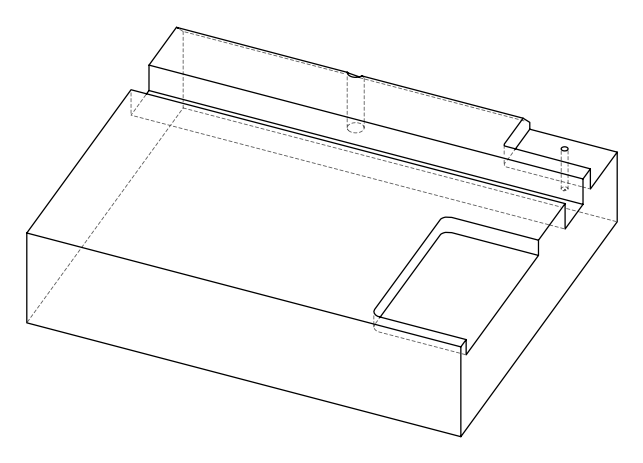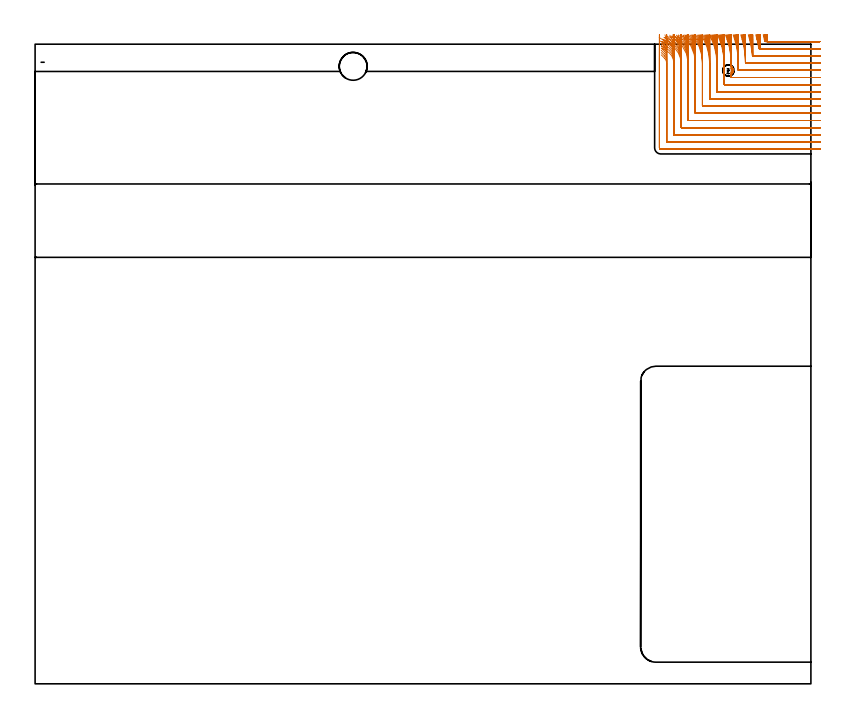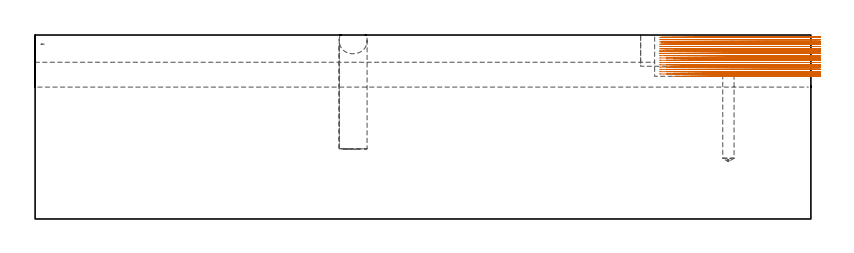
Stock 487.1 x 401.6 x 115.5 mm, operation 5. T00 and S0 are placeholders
(PLAN: 7 operations, 6 tool changes, 128.9 min)
(1 INDEXABLE_INSERT_DRILL_BLIND_HOLE_FROM_SOLID | STEP1POCKET | NXT0302_006 | 0.3 min | 17152 mm3)
(2 SPOT_DRILL | STEP1POCKET_1 | NXT0321_9005460120000 | 0.03 min | 2794 mm3)
(3 DRILL_BLIND_HOLE_INTO_CENTER | STEP1POCKET_1 | UGT0301_191 | 0.23 min | 2060 mm3)
(4 AREA_MILL | FG_CHAMFER_SURFACE | UGT0205_001 | 21.59 min | 57060 mm3)
(5 MILL_CORNER_NOTCH_RECTANGULAR | CORNER_NOTCH_RECTANGULAR | NXT0201_008 | Follow Part, ap 1.5, ae 75% | 67.9 min | 171090 mm3)
(6 MILL_SLOT | SLOT_PARTIAL_RECTANGULAR | NXT0201_012 | Follow Part, ap 4, ae 75% | 30.24 min | 388578 mm3)
(7 MILL_RECTANGULAR_SLOT | SLOT_RECTANGULAR | UGT0201_009 | Follow Part, ap 11.25, ae 75% | 8.58 min | 732908 mm3)
(TOOL NXT0302_006 | Index. Insert Drill 17.5mm [880-D1750L25-05] | D17.5 PA176 FL88 Z2)
(TOOL NXT0321_9005460120000 | NC Spot Drill, 142deg, 12mm, Carbide, Uncoated | D12 PA142 FL30 Z2)
(TOOL UGT0301_191 | Twist Drill 7.1 mm | D7.1 PA118 FL66 Z2)
(TOOL UGT0205_001 | Chamfer Mill 20 x 3 x 45 deg. | D20 FL50 Z2)
(TOOL NXT0201_008 | ENDMILL 6mm [2P460-0600-NA 1630] | D6 FL26 Z6)
(TOOL NXT0201_012 | ENDMILL 16mm [2P460-1600-NA 1630] | D16 FL38 Z6)
(TOOL UGT0201_009 | End Mill 45 mm | D45 FL63 Z6)
(OP 5 MILL_CORNER_NOTCH_RECTANGULAR, part 1 of 2)
G17 G21 G94 G90
T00 M6
G54
G17 G0 G90 X457.151 Y407.525 S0 M3
G43 Z125.5 H1
Z114.061
G94 G1 X457.817 Y404.6 F250.
G2 X458.071 Y403.434 R67.5 F500.
G3 X458.359 Y403.2 R0.3
G1 X489.638
X492.638 F250.
G0 Z125.5
X452.48 Y407.514
Z114.061
G1 X453.193 Y404.6
G2 X454.305 Y398.951 R63. F500.
G3 X454.597 Y398.7 R0.3
G1 X490.1
X493.1 F250.
G0 Z125.5
X447.781 Y407.5
Z114.061
G1 X448.55 Y404.6
G2 X450.299 Y394.471 R58.5 F500.
G3 X450.593 Y394.2 R0.3
G1 X490.1
X493.1 F250.
G0 Z125.5
X443.048 Y407.482
Z114.061
G1 X443.881 Y404.6
G2 X445.999 Y389.994 R54. F500.
G3 X446.294 Y389.7 R0.3
G1 X490.1
X493.1 F250.
G0 Z125.5
X438.271 Y407.459
Z114.061
G1 X439.179 Y404.6
G2 X441.5 Y389.62 R49.5 F500.
G1 Y385.496
G3 X441.796 Y385.2 R0.3
G1 X490.1
X493.1 F250.
G0 Z125.5
X433.435 Y407.429
Z114.061
G1 X434.434 Y404.6
G2 X437. Y389.62 R45. F500.
G1 Y387.56
X437.43 Y387.206
G2 X437. Y382.633 R3.007
G1 Y380.996
G3 X437.296 Y380.7 R0.3
G1 X490.1
X493.1 F250.
G0 Z125.5
X428.518 Y407.387
Z114.061
G1 X429.628 Y404.6
G2 X432.5 Y389.62 R40.5 F500.
G1 Y386.165
Y383.165 F250.
G0 Z125.5
Y385.529
Z114.061
G1 Y384.029
Y376.496 F500.
G3 X432.796 Y376.2 R0.3
G1 X490.1
X493.1 F250.
G0 Z125.5
X423.487 Y407.328
Z114.061
G1 X424.735 Y404.6
G2 X428. Y389.62 R36. F500.
G1 Y371.996
G3 X428.296 Y371.7 R0.3
G1 X490.1
X493.1 F250.
G0 Z125.5
X418.284 Y407.239
Z114.061
G1 X419.71 Y404.6
G2 X423.5 Y389.62 R31.5 F500.
G1 Y367.496
G3 X423.796 Y367.2 R0.3
G1 X490.1
X493.1 F250.
G0 Z125.5
X412.799 Y407.096
Z114.061
G1 X414.463 Y404.6
G2 X419. Y389.62 R27. F500.
G1 Y362.997
G3 X419.297 Y362.7 R0.3
G1 X490.1
X493.1 F250.
G0 Z125.5
X406.791 Y406.838
Z114.061
G1 X408.789 Y404.6
G2 X414.5 Y389.62 R22.5 F500.
G1 Y358.497
G3 X414.797 Y358.2 R0.3
G1 X490.1
X493.1 F250.
G0 Z125.5
X399.484 Y406.263
Z114.061
G1 X401.98 Y404.6
G2 X410. Y389.62 R18. F500.
G1 Y353.997
G3 X410.297 Y353.7 R0.3
G1 X490.1
X493.1 F250.
G0 Z125.5
X393.274 Y403.391
Z114.061
G1 X396.13 Y402.473
G2 X405.5 Y389.62 R13.5 F500.
G1 Y349.497
G3 X405.797 Y349.2 R0.3
G1 X490.1
X493.1 F250.
G0 Z125.5
X393.313 Y399.016
Z114.061
G1 X396. Y397.682
G2 X401. Y389.62 R9. F500.
G1 Y344.997
G3 X401.297 Y344.7 R0.3
G1 X490.1
X493.1 F250.
G0 Z125.5
X393.135 Y394.908
Z114.061
G1 X395.227 Y392.757
G2 X396.5 Y389.62 R4.5 F500.
G1 Y340.497
G3 X396.797 Y340.2 R0.3
G1 X490.1
X493.1 F250.
G0 Z125.5
X392. Y392.62
Z114.061
G1 Y389.62
Y336.5 F500.
G3 X392.8 Y335.7 R0.8
G1 X490.1
X493.1 F250.
G0 Z125.5
X457.526 Y407.539
Z112.622
G1 X458.128 Y404.6
G2 X458.355 Y403.44 R67.5 F500.
G3 X458.644 Y403.2 R0.3
G1 X489.638
X492.638 F250.
G0 Z125.5
X452.883 Y407.53
Z112.622
G1 X453.528 Y404.6
G2 X454.503 Y398.958 R63. F500.
G3 X454.795 Y398.7 R0.3
G1 X490.1
X493.1 F250.
G0 Z125.5
X448.217 Y407.519
Z112.622
G1 X448.911 Y404.6
G2 X450.4 Y394.478 R58.5 F500.
G3 X450.695 Y394.2 R0.3
G1 X490.1
X493.1 F250.
G0 Z125.5
X443.523 Y407.504
Z112.622
G1 X444.275 Y404.6
G2 X446. Y391.06 R54. F500.
G1 Y389.996
G3 X446.296 Y389.7 R0.3
G1 X490.1
X493.1 F250.
G0 Z125.5
X438.792 Y407.486
Z112.622
G1 X439.612 Y404.6
G2 X441.5 Y391.06 R49.5 F500.
G1 Y385.496
G3 X441.796 Y385.2 R0.3
G1 X490.1
X493.1 F250.
G0 Z125.5
X434.012 Y407.461
Z112.622
G1 X434.915 Y404.6
G2 X437. Y391.06 R45. F500.
G1 Y387.56
X437.43 Y387.206
G2 X437. Y382.633 R3.007
G1 Y380.996
G3 X437.296 Y380.7 R0.3
G1 X490.1
X493.1 F250.
G0 Z125.5
X429.167 Y407.427
Z112.622
G1 X430.17 Y404.6
G2 X432.5 Y391.06 R40.5 F500.
G1 Y386.165
Y383.165 F250.
G0 Z125.5
Y385.529
Z112.622
G1 Y384.029
Y376.496 F500.
G3 X432.796 Y376.2 R0.3
G1 X490.1
X493.1 F250.
G0 Z125.5
X424.228 Y407.38
Z112.622
G1 X425.357 Y404.6
G2 X428. Y391.06 R36. F500.
G1 Y371.996
G3 X428.296 Y371.7 R0.3
G1 X490.1
X493.1 F250.
G0 Z125.5
X419.152 Y407.309
Z112.622
G1 X420.441 Y404.6
G2 X423.5 Y391.06 R31.5 F500.
G1 Y367.496
G3 X423.796 Y367.2 R0.3
G1 X490.1
X493.1 F250.
G0 Z125.5
X413.855 Y407.196
Z112.622
G1 X415.359 Y404.6
G2 X419. Y391.06 R27. F500.
G1 Y362.997
G3 X419.297 Y362.7 R0.3
G1 X490.1
X493.1 F250.
G0 Z125.5
X408.165 Y406.996
Z112.622
G1 X409.97 Y404.6
G2 X414.5 Y391.06 R22.5 F500.
G1 Y358.497
G3 X414.797 Y358.2 R0.3
G1 X490.1
X493.1 F250.
G0 Z125.5
X401.604 Y406.577
Z112.622
G1 X403.86 Y404.6
G2 X410. Y391.06 R18. F500.
G1 Y353.997
G3 X410.297 Y353.7 R0.3
G1 X490.1
X493.1 F250.
G0 Z125.5
X394.025 Y404.74
Z112.622
G1 X396.826 Y403.668
G2 X405.5 Y391.06 R13.5 F500.
G1 Y349.497
G3 X405.797 Y349.2 R0.3
G1 X490.1
X493.1 F250.
G0 Z125.5
X393.312 Y400.456
Z112.622
G1 X396. Y399.122
G2 X401. Y391.06 R9. F500.
G1 Y344.997
G3 X401.297 Y344.7 R0.3
G1 X490.1
X493.1 F250.
G0 Z125.5
X393.143 Y396.346
Z112.622
G1 X395.231 Y394.192
G2 X396.5 Y391.06 R4.5 F500.
G1 Y340.497
G3 X396.797 Y340.2 R0.3
G1 X490.1
X493.1 F250.
G0 Z125.5
X392. Y394.06
Z112.622
G1 Y391.06
Y336.5 F500.
G3 X392.8 Y335.7 R0.8
G1 X490.1
X493.1 F250.
G0 Z125.5
X457.869 Y407.551
Z111.183
G1 X458.407 Y404.6
G2 X458.606 Y403.447 R67.5 F500.
G3 X458.897 Y403.2 R0.3
G1 X489.638
X492.638 F250.
G0 Z125.5
X453.251 Y407.544
Z111.183
G1 X453.827 Y404.6
G2 X454.667 Y398.965 R63. F500.
G3 X454.961 Y398.7 R0.3
G1 X490.1
X493.1 F250.
G0 Z125.5
X448.614 Y407.535
Z111.183
G1 X449.235 Y404.6
G2 X450.466 Y394.485 R58.5 F500.
G3 X450.761 Y394.2 R0.3
G1 X490.1
X493.1 F250.
G0 Z125.5
X443.955 Y407.524
Z111.183
G1 X444.627 Y404.6
G2 X446. Y392.5 R54. F500.
G1 Y389.996
G3 X446.296 Y389.7 R0.3
G1 X490.1
X493.1 F250.
G0 Z125.5
X439.265 Y407.509
Z111.183
G1 X439.998 Y404.6
G2 X441.5 Y392.5 R49.5 F500.
G1 Y385.496
G3 X441.796 Y385.2 R0.3
G1 X490.1
X493.1 F250.
G0 Z125.5
X434.536 Y407.49
Z111.183
G1 X435.343 Y404.6
G2 X437. Y392.5 R45. F500.
G1 Y387.56
X437.43 Y387.206
G2 X437. Y382.633 R3.007
G1 Y380.996
G3 X437.296 Y380.7 R0.3
G1 X490.1
X493.1 F250.
G0 Z125.5
X429.754 Y407.463
Z111.183
G1 X430.65 Y404.6
G2 X432.5 Y392.5 R40.5 F500.
G1 Y386.165
Y383.165 F250.
G0 Z125.5
Y385.529
Z111.183
G1 Y384.029
Y376.496 F500.
G3 X432.796 Y376.2 R0.3
G1 X490.1
X493.1 F250.
G0 Z125.5
X424.897 Y407.425
Z111.183
G1 X425.905 Y404.6
G2 X428. Y392.5 R36. F500.
G1 Y371.996
G3 X428.296 Y371.7 R0.3
G1 X490.1
X493.1 F250.
G0 Z125.5
X419.931 Y407.37
Z111.183
G1 X421.083 Y404.6
G2 X423.5 Y392.5 R31.5 F500.
G1 Y367.496
G3 X423.796 Y367.2 R0.3
G1 X490.1
X493.1 F250.
G0 Z125.5
X414.792 Y407.282
Z111.183
G1 X416.137 Y404.6
G2 X419. Y392.5 R27. F500.
G1 Y362.997
G3 X419.297 Y362.7 R0.3
G1 X490.1
X493.1 F250.
G0 Z125.5
X409.356 Y407.129
Z111.183
G1 X410.969 Y404.6
G2 X414.5 Y392.5 R22.5 F500.
G1 Y358.497
G3 X414.797 Y358.2 R0.3
G1 X490.1
X493.1 F250.
G0 Z125.5
X403.309 Y406.821
Z111.183
G1 X405.326 Y404.6
G2 X410. Y392.5 R18. F500.
G1 Y353.997
G3 X410.297 Y353.7 R0.3
G1 X490.1
X493.1 F250.
G0 Z125.5
X395.536 Y405.869
Z111.183
G1 X398.2 Y404.491
G2 X405.5 Y392.5 R13.5 F500.
G1 Y349.497
G3 X405.797 Y349.2 R0.3
G1 X490.1
X493.1 F250.
G0 Z125.5
X393.312 Y401.895
Z111.183
G1 X396. Y400.562
G2 X401. Y392.5 R9. F500.
G1 Y344.997
G3 X401.297 Y344.7 R0.3
G1 X490.1
X493.1 F250.
G0 Z125.5
X393.144 Y397.786
Z111.183
G1 X395.231 Y395.631
G2 X396.5 Y392.5 R4.5 F500.
G1 Y340.497
G3 X396.797 Y340.2 R0.3
G1 X490.1
X493.1 F250.
G0 Z125.5
X392. Y395.5
Z111.183
G1 Y392.5
Y336.5 F500.
G3 X392.8 Y335.7 R0.8
G1 X490.1
X493.1 F250.
G0 Z125.5
X458.179 Y407.562
Z109.744
G1 X458.653 Y404.6
G2 X458.826 Y403.453 R67.5 F500.
G3 X459.118 Y403.2 R0.3
G1 X489.638
X492.638 F250.
G0 Z125.5
X453.584 Y407.557
Z109.744
G1 X454.091 Y404.6
G2 X454.799 Y398.971 R63. F500.
G3 X455.093 Y398.7 R0.3
G1 X490.1
X493.1 F250.
G0 Z125.5
X448.974 Y407.55
Z109.744
G1 X449.52 Y404.6
G2 X450.497 Y394.493 R58.5 F500.
G3 X450.793 Y394.2 R0.3
G1 X490.1
X493.1 F250.
G0 Z125.5
X444.345 Y407.541
Z109.744
G1 X444.937 Y404.6
G2 X446. Y393.939 R54. F500.
G1 Y389.996
G3 X446.296 Y389.7 R0.3
G1 X490.1
X493.1 F250.
G0 Z125.5
X439.692 Y407.53
Z109.744
G1 X440.338 Y404.6
G2 X441.5 Y393.939 R49.5 F500.
G1 Y385.496
G3 X441.796 Y385.2 R0.3
G1 X490.1
X493.1 F250.
G0 Z125.5
X435.008 Y407.515
Z109.744
G1 X435.719 Y404.6
G2 X437. Y393.939 R45. F500.
G1 Y387.56
X437.431 Y387.206
G2 X437. Y382.633 R3.007
G1 Y380.996
G3 X437.296 Y380.7 R0.3
G1 X490.1
X493.1 F250.
G0 Z125.5
X430.282 Y407.494
Z109.744
G1 X431.072 Y404.6
G2 X432.5 Y393.939 R40.5 F500.
G1 Y386.165
Y383.165 F250.
G0 Z125.5
Y385.529
Z109.744
G1 Y384.029
Y376.496 F500.
G3 X432.796 Y376.2 R0.3
G1 X490.1
X493.1 F250.
G0 Z125.5
X425.497 Y407.465
Z109.744
G1 X426.385 Y404.6
G2 X428. Y393.939 R36. F500.
G1 Y371.996
G3 X428.296 Y371.7 R0.3
G1 X490.1
X493.1 F250.
G0 Z125.5
X420.626 Y407.423
Z109.744
G1 X421.641 Y404.6
G2 X423.5 Y393.939 R31.5 F500.
G1 Y367.496
G3 X423.796 Y367.2 R0.3
G1 X490.1
X493.1 F250.
G0 Z125.5
X415.622 Y407.356
Z109.744
G1 X416.806 Y404.6
G2 X419. Y393.939 R27. F500.
G1 Y362.997
G3 X419.297 Y362.7 R0.3
G1 X490.1
X493.1 F250.
G0 Z125.5
X410.393 Y407.242
Z109.744
G1 X411.814 Y404.6
G2 X414.5 Y393.939 R22.5 F500.
G1 Y358.497
G3 X414.797 Y358.2 R0.3
G1 X490.1
X493.1 F250.
G0 Z125.5
X404.727 Y407.017
Z109.744
G1 X406.503 Y404.6
G2 X410. Y393.939 R18. F500.
G1 Y353.997
G3 X410.297 Y353.7 R0.3
G1 X490.1
X493.1 F250.
G0 Z125.5
X397.914 Y406.441
Z109.744
G1 X400.283 Y404.6
G2 X405.5 Y393.939 R13.5 F500.
G1 Y349.497
G3 X405.797 Y349.2 R0.3
G1 X490.1
X493.1 F250.
G0 Z125.5
X393.342 Y403.331
Z109.744
G1 X396.025 Y401.989
G2 X401. Y393.939 R9. F500.
G1 Y344.997
G3 X401.297 Y344.7 R0.3
G1 X490.1
X493.1 F250.
G0 Z125.5
X393.137 Y399.227
Z109.744
G1 X395.228 Y397.075
G2 X396.5 Y393.939 R4.5 F500.
G1 Y340.497
G3 X396.797 Y340.2 R0.3
G1 X490.1
X493.1 F250.
G0 Z125.5
X392. Y396.939
Z109.744
G1 Y393.939
Y336.5 F500.
G3 X392.8 Y335.7 R0.8
G1 X490.1
X493.1 F250.
G0 Z125.5
X458.457 Y407.572
Z108.305
G1 X458.867 Y404.6
G2 X459.015 Y403.459 R67.5 F500.
G3 X459.307 Y403.2 R0.3
G1 X489.638
X492.638 F250.
G0 Z125.5
X453.882 Y407.568
Z108.305
G1 X454.322 Y404.6
G2 X454.897 Y398.978 R63. F500.
G3 X455.192 Y398.7 R0.3
G1 X490.1
X493.1 F250.
G0 Z125.5
X449.296 Y407.563
Z108.305
G1 X449.769 Y404.6
G2 X450.5 Y395.379 R58.5 F500.
G1 Y394.495
G3 X450.795 Y394.2 R0.3
G1 X490.1
X493.1 F250.
G0 Z125.5
X444.695 Y407.556
Z108.305
G1 X445.207 Y404.6
G2 X446. Y395.379 R54. F500.
G1 Y389.996
G3 X446.296 Y389.7 R0.3
G1 X490.1
X493.1 F250.
G0 Z125.5
X440.075 Y407.547
Z108.305
G1 X440.634 Y404.6
G2 X441.5 Y395.379 R49.5 F500.
G1 Y385.496
G3 X441.796 Y385.2 R0.3
G1 X490.1
X493.1 F250.
G0 Z125.5
X435.43 Y407.536
Z108.305
G1 X436.045 Y404.6
G2 X437. Y395.379 R45. F500.
G1 Y387.56
X437.431 Y387.206
G2 X437. Y382.633 R3.007
G1 Y380.996
G3 X437.296 Y380.7 R0.3
G1 X490.1
X493.1 F250.
G0 Z125.5
X430.753 Y407.521
Z108.305
G1 X431.436 Y404.6
G2 X432.5 Y395.379 R40.5 F500.
G1 Y386.165
Y383.165 F250.
G0 Z125.5
Y385.529
Z108.305
G1 Y384.029
Y376.496 F500.
G3 X432.796 Y376.2 R0.3
G1 X490.1
X493.1 F250.
G0 Z125.5
X426.031 Y407.5
Z108.305
G1 X426.799 Y404.6
G2 X428. Y395.379 R36. F500.
G1 Y371.996
G3 X428.296 Y371.7 R0.3
G1 X490.1
X493.1 F250.
G0 Z125.5
X421.242 Y407.469
Z108.305
G1 X422.12 Y404.6
G2 X423.5 Y395.379 R31.5 F500.
G1 Y367.496
G3 X423.796 Y367.2 R0.3
G1 X490.1
X493.1 F250.
G0 Z125.5
X416.352 Y407.42
Z108.305
G1 X417.377 Y404.6
G2 X419. Y395.379 R27. F500.
G1 Y362.997
G3 X419.297 Y362.7 R0.3
G1 X490.1
X493.1 F250.
G0 Z125.5
X411.294 Y407.337
Z108.305
G1 X412.524 Y404.6
G2 X414.5 Y395.379 R22.5 F500.
G1 Y358.497
G3 X414.797 Y358.2 R0.3
G1 X490.1
X493.1 F250.
G0 Z125.5
X405.922 Y407.176
Z108.305
G1 X407.459 Y404.6
G2 X410. Y395.379 R18. F500.
G1 Y353.997
G3 X410.297 Y353.7 R0.3
G1 X490.1
X493.1 F250.
G0 Z125.5
X399.811 Y406.791
Z108.305
G1 X401.86 Y404.6
G2 X405.5 Y395.379 R13.5 F500.
G1 Y349.497
G3 X405.797 Y349.2 R0.3
G1 X490.1
X493.1 F250.
G0 Z125.5
X393.854 Y404.683
Z108.305
G1 X396.46 Y403.196
G2 X401. Y395.379 R9. F500.
G1 Y344.997
G3 X401.297 Y344.7 R0.3
G1 X490.1
X493.1 F250.
G0 Z125.5
X393.138 Y400.666
Z108.305
G1 X395.228 Y398.514
G2 X396.5 Y395.379 R4.5 F500.
G1 Y340.497
G3 X396.797 Y340.2 R0.3
G1 X490.1
X493.1 F250.
G0 Z125.5
X392. Y398.379
Z108.305
G1 Y395.379
Y336.5 F500.
G3 X392.8 Y335.7 R0.8
G1 X490.1
X493.1 F250.
G0 Z125.5
X458.706 Y407.58
Z106.867
G1 X459.052 Y404.6
G2 X459.173 Y403.466 R67.5 F500.
G3 X459.466 Y403.2 R0.3
G1 X489.638
X492.638 F250.
G0 Z125.5
X454.149 Y407.577
Z106.867
G1 X454.519 Y404.6
G2 X454.963 Y398.985 R63. F500.
G3 X455.258 Y398.7 R0.3
G1 X490.1
X493.1 F250.
G0 Z125.5
X449.584 Y407.573
Z106.867
G1 X449.982 Y404.6
G2 X450.5 Y396.832 R58.5 F500.
G1 Y394.495
G3 X450.795 Y394.2 R0.3
G1 X490.1
X493.1 F250.
G0 Z125.5
X445.007 Y407.569
Z106.867
G1 X445.438 Y404.6
G2 X446. Y396.832 R54. F500.
G1 Y389.996
G3 X446.296 Y389.7 R0.3
G1 X490.1
X493.1 F250.
G0 Z125.5
X440.416 Y407.563
Z106.867
G1 X440.887 Y404.6
G2 X441.5 Y396.832 R49.5 F500.
G1 Y385.496
G3 X441.796 Y385.2 R0.3
G1 X490.1
X493.1 F250.
G0 Z125.5
X435.807 Y407.555
Z106.867
G1 X436.325 Y404.6
G2 X437. Y396.832 R45. F500.
G1 Y387.56
X437.43 Y387.206
G2 X437. Y382.633 R3.007
G1 Y380.996
G3 X437.296 Y380.7 R0.3
G1 X490.1
X493.1 F250.
G0 Z125.5
X431.173 Y407.544
Z106.867
G1 X431.748 Y404.6
G2 X432.5 Y396.832 R40.5 F500.
G1 Y386.165
Y383.165 F250.
G0 Z125.5
Y385.529
Z106.867
G1 Y384.029
Y376.496 F500.
G3 X432.796 Y376.2 R0.3
G1 X490.1
X493.1 F250.
G0 Z125.5
X426.505 Y407.529
Z106.867
G1 X427.152 Y404.6
G2 X428. Y396.832 R36. F500.
G1 Y371.996
G3 X428.296 Y371.7 R0.3
G1 X490.1
X493.1 F250.
G0 Z125.5
X421.788 Y407.507
Z106.867
G1 X422.527 Y404.6
G2 X423.5 Y396.832 R31.5 F500.
G1 Y367.496
G3 X423.796 Y367.2 R0.3
G1 X490.1
X493.1 F250.
G0 Z125.5
X416.995 Y407.473
Z106.867
G1 X417.859 Y404.6
G2 X419. Y396.832 R27. F500.
G1 Y362.997
G3 X419.297 Y362.7 R0.3
G1 X490.1
X493.1 F250.
G0 Z125.5
X412.081 Y407.416
Z106.867
G1 X413.117 Y404.6
G2 X414.5 Y396.832 R22.5 F500.
G1 Y358.497
G3 X414.797 Y358.2 R0.3
G1 X490.1
X493.1 F250.
G0 Z125.5
X406.943 Y407.306
Z106.867
G1 X408.238 Y404.6
G2 X410. Y396.832 R18. F500.
G1 Y353.997
G3 X410.297 Y353.7 R0.3
G1 X490.1
X493.1 F250.
G0 Z125.5
X401.315 Y407.054
Z106.867
G1 X403.042 Y404.6
G2 X405.5 Y396.832 R13.5 F500.
G1 Y349.497
G3 X405.797 Y349.2 R0.3
G1 X490.1
X493.1 F250.
G0 Z125.5
X394.833 Y405.886
Z106.867
G1 X397.266 Y404.131
G2 X401. Y396.832 R9. F500.
G1 Y344.997
G3 X401.297 Y344.7 R0.3
G1 X490.1
X493.1 F250.
G0 Z125.5
X393.11 Y402.126
Z106.867
G1 X395.211 Y399.985
G2 X396.5 Y396.832 R4.5 F500.
G1 Y340.497
G3 X396.797 Y340.2 R0.3
G1 X490.1
X493.1 F250.
G0 Z125.5
X392. Y399.832
Z106.867
G1 Y396.832
Y336.5 F500.
G3 X392.8 Y335.7 R0.8
G1 X490.1
X493.1 F250.
G0 Z125.5
X458.95 Y407.588
Z105.428
G1 X459.222 Y404.6
G2 X459.315 Y403.473 R67.5 F500.
G3 X459.609 Y403.2 R0.3
G1 X489.638
X492.638 F250.
G0 Z125.5
X454.41 Y407.586
Z105.428
G1 X454.702 Y404.6
G2 X454.998 Y398.993 R63. F500.
G3 X455.293 Y398.7 R0.3
G1 X490.1
X493.1 F250.
G0 Z125.5
X449.865 Y407.584
Z105.428
G1 X450.179 Y404.6
G2 X450.5 Y398.477 R58.5 F500.
G1 Y394.495
G3 X450.795 Y394.2 R0.3
G1 X490.1
X493.1 F250.
G0 Z125.5
X445.312 Y407.581
Z105.428
G1 X445.652 Y404.6
G2 X446. Y398.477 R54. F500.
G1 Y389.996
G3 X446.296 Y389.7 R0.3
G1 X490.1
X493.1 F250.
G0 Z125.5
X440.749 Y407.577
Z105.428
G1 X441.12 Y404.6
G2 X441.5 Y398.477 R49.5 F500.
G1 Y385.496
G3 X441.796 Y385.2 R0.3
G1 X490.1
X493.1 F250.
G0 Z125.5
X436.173 Y407.572
Z105.428
G1 X436.581 Y404.6
G2 X437. Y398.477 R45. F500.
G1 Y387.56
X437.43 Y387.206
G2 X437. Y382.633 R3.007
G1 Y380.996
G3 X437.296 Y380.7 R0.3
G1 X490.1
X493.1 F250.
G0 Z125.5
X431.581 Y407.566
Z105.428
G1 X432.034 Y404.6
G2 X432.5 Y398.477 R40.5 F500.
G1 Y386.165
Y383.165 F250.
G0 Z125.5
Y385.529
Z105.428
G1 Y384.029
Y376.496 F500.
G3 X432.796 Y376.2 R0.3
G1 X490.1
X493.1 F250.
G0 Z125.5
X426.965 Y407.556
Z105.428
G1 X427.475 Y404.6
G2 X428. Y398.477 R36. F500.
G1 Y371.996
G3 X428.296 Y371.7 R0.3
G1 X490.1
X493.1 F250.
G0 Z125.5
X422.316 Y407.543
Z105.428
G1 X422.899 Y404.6
G2 X423.5 Y398.477 R31.5 F500.
G1 Y367.496
G3 X423.796 Y367.2 R0.3
G1 X490.1
X493.1 F250.
G0 Z125.5
X417.616 Y407.522
Z105.428
G1 X418.296 Y404.6
G2 X419. Y398.477 R27. F500.
G1 Y362.997
G3 X419.297 Y362.7 R0.3
G1 X490.1
X493.1 F250.
G0 Z125.5
X412.834 Y407.487
Z105.428
G1 X413.651 Y404.6
G2 X414.5 Y398.477 R22.5 F500.
G1 Y358.497
G3 X414.797 Y358.2 R0.3
G1 X490.1
X493.1 F250.
G0 Z125.5
X407.906 Y407.421
Z105.428
G1 X408.926 Y404.6
G2 X410. Y398.477 R18. F500.
G1 Y353.997
G3 X410.297 Y353.7 R0.3
G1 X490.1
X493.1 F250.
G0 Z125.5
X402.671 Y407.274
Z105.428
G1 X404.031 Y404.6
G2 X405.5 Y398.477 R13.5 F500.
G1 Y349.497
G3 X405.797 Y349.2 R0.3
G1 X490.1
X493.1 F250.
G0 Z125.5
X396.555 Y406.799
Z105.428
G1 X398.596 Y404.6
G2 X401. Y398.477 R9. F500.
G1 Y344.997
G3 X401.297 Y344.7 R0.3
G1 X490.1
X493.1 F250.
G0 Z125.5
X391.985 Y403.885
Z105.428
G1 X394.486 Y402.228
G2 X396.5 Y398.477 R4.5 F500.
G1 Y340.497
G3 X396.797 Y340.2 R0.3
G1 X490.1
X493.1 F250.
G0 Z125.5
X392. Y401.477
Z105.428
G1 Y398.477
Y336.5 F500.
G3 X392.8 Y335.7 R0.8
G1 X490.1
X493.1 F250.
G0 Z125.5
X459.179 Y407.594
Z103.989
G1 X459.367 Y404.6
G2 X459.428 Y403.481 R67.5 F500.
G3 X459.723 Y403.2 R0.3
G1 X489.638
X492.638 F250.
G0 Z125.5
X454.656 Y407.593
Z103.989
G1 X454.857 Y404.6
G2 X455. Y400.365 R63. F500.
G1 Y398.995
G3 X455.295 Y398.7 R0.3
G1 X490.1
X493.1 F250.
G0 Z125.5
X450.129 Y407.592
Z103.989
G1 X450.346 Y404.6
G2 X450.5 Y400.365 R58.5 F500.
G1 Y394.495
G3 X450.795 Y394.2 R0.3
G1 X490.1
X493.1 F250.
G0 Z125.5
X445.598 Y407.591
Z103.989
G1 X445.834 Y404.6
G2 X446. Y400.365 R54. F500.
G1 Y389.996
G3 X446.296 Y389.7 R0.3
G1 X490.1
X493.1 F250.
G0 Z125.5
X441.062 Y407.589
Z103.989
G1 X441.318 Y404.6
G2 X441.5 Y400.365 R49.5 F500.
G1 Y385.496
G3 X441.796 Y385.2 R0.3
G1 X490.1
X493.1 F250.
G0 Z125.5
X436.518 Y407.587
Z103.989
G1 X436.8 Y404.6
G2 X437. Y400.365 R45. F500.
G1 Y387.56
X437.43 Y387.206
G2 X437. Y382.633 R3.007
G1 Y380.996
G3 X437.296 Y380.7 R0.3
G1 X490.1
X493.1 F250.
G0 Z125.5
X431.964 Y407.584
Z103.989
G1 X432.278 Y404.6
G2 X432.5 Y400.365 R40.5 F500.
G1 Y386.165
Y383.165 F250.
G0 Z125.5
Y385.529
Z103.989
G1 Y384.029
Y376.496 F500.
G3 X432.796 Y376.2 R0.3
G1 X490.1
X493.1 F250.
G0 Z125.5
X427.397 Y407.579
Z103.989
G1 X427.75 Y404.6
G2 X428. Y400.365 R36. F500.
G1 Y371.996
G3 X428.296 Y371.7 R0.3
G1 X490.1
X493.1 F250.
G0 Z125.5
X422.811 Y407.573
Z103.989
G1 X423.214 Y404.6
G2 X423.5 Y400.365 R31.5 F500.
G1 Y367.496
G3 X423.796 Y367.2 R0.3
G1 X490.1
X493.1 F250.
G0 Z125.5
X418.195 Y407.563
Z103.989
G1 X418.666 Y404.6
G2 X419. Y400.365 R27. F500.
G1 Y362.997
G3 X419.297 Y362.7 R0.3
G1 X490.1
X493.1 F250.
G0 Z125.5
X413.533 Y407.546
Z103.989
G1 X414.098 Y404.6
G2 X414.5 Y400.365 R22.5 F500.
G1 Y358.497
G3 X414.797 Y358.2 R0.3
G1 X490.1
X493.1 F250.
G0 Z125.5
X408.789 Y407.516
Z103.989
G1 X409.495 Y404.6
G2 X410. Y400.365 R18. F500.
G1 Y353.997
G3 X410.297 Y353.7 R0.3
G1 X490.1
X493.1 F250.
G0 Z125.5
X403.877 Y407.449
Z103.989
G1 X404.818 Y404.6
G2 X405.5 Y400.365 R13.5 F500.
G1 Y349.497
G3 X405.797 Y349.2 R0.3
G1 X490.1
X493.1 F250.
G0 Z125.5
X398.529 Y407.247
Z103.989
G1 X399.941 Y404.6
G2 X401. Y400.365 R9. F500.
G1 Y344.997
G3 X401.297 Y344.7 R0.3
G1 X490.1
X493.1 F250.
G0 Z125.5
X391.865 Y405.771
Z103.989
G1 X394.402 Y404.17
G2 X396.5 Y400.365 R4.5 F500.
G1 Y340.497
G3 X396.797 Y340.2 R0.3
G1 X490.1
X493.1 F250.
G0 Z125.5
X392. Y403.365
Z103.989
G1 Y400.365
Y336.5 F500.
G3 X392.8 Y335.7 R0.8
G1 X490.1
X493.1 F250.
G0 Z125.5
X459.432 Y407.599
Z102.55
G1 X459.488 Y404.6
G2 X459.5 Y403.494 R67.5 F500.
G3 X459.795 Y403.2 R0.3
G1 X489.638
X492.638 F250.
G0 Z125.5
X454.927 Y407.599
Z102.55
G1 X454.987 Y404.6
G2 X455. Y403.334 R63. F500.
G1 Y398.995
G3 X455.295 Y398.7 R0.3
G1 X490.1
X493.1 F250.
G0 Z125.5
X450.421 Y407.599
Z102.55
G1 X450.486 Y404.6
G2 X450.5 Y403.334 R58.5 F500.
G1 Y394.495
G3 X450.795 Y394.2 R0.3
G1 X490.1
X493.1 F250.
G0 Z125.5
X445.915 Y407.599
Z102.55
G1 X445.985 Y404.6
G2 X446. Y403.334 R54. F500.
G1 Y389.996
G3 X446.296 Y389.7 R0.3
G1 X490.1
X493.1 F250.
G0 Z125.5
X441.407 Y407.599
Z102.55
G1 X441.484 Y404.6
G2 X441.5 Y403.334 R49.5 F500.
G1 Y385.496
G3 X441.796 Y385.2 R0.3
G1 X490.1
X493.1 F250.
G0 Z125.5
X436.898 Y407.599
Z102.55
G1 X436.982 Y404.6
G2 X437. Y403.334 R45. F500.
G1 Y387.56
X437.43 Y387.206
G2 X437. Y382.633 R3.007
G1 Y380.996
G3 X437.296 Y380.7 R0.3
G1 X490.1
X493.1 F250.
G0 Z125.5
X432.386 Y407.599
Z102.55
G1 X432.48 Y404.6
G2 X432.5 Y403.334 R40.5 F500.
G1 Y386.165
Y383.165 F250.
G0 Z125.5
Y385.529
Z102.55
G1 Y384.029
Y376.496 F500.
G3 X432.796 Y376.2 R0.3
G1 X490.1
X493.1 F250.
G0 Z125.5
X427.872 Y407.598
Z102.55
G1 X427.978 Y404.6
G2 X428. Y403.334 R36. F500.
G1 Y371.996
G3 X428.296 Y371.7 R0.3
G1 X490.1
X493.1 F250.
G0 Z125.5
X423.354 Y407.598
Z102.55
G1 X423.475 Y404.6
G2 X423.5 Y403.334 R31.5 F500.
G1 Y367.496
G3 X423.796 Y367.2 R0.3
G1 X490.1
X493.1 F250.
G0 Z125.5
X418.83 Y407.597
Z102.55
G1 X418.97 Y404.6
G2 X419. Y403.334 R27. F500.
G1 Y362.997
G3 X419.297 Y362.7 R0.3
G1 X490.1
X493.1 F250.
G0 Z125.5
X414.296 Y407.595
Z102.55
G1 X414.464 Y404.6
G2 X414.5 Y403.334 R22.5 F500.
G1 Y358.497
G3 X414.797 Y358.2 R0.3
G1 X490.1
X493.1 F250.
G0 Z125.5
X409.744 Y407.593
Z102.55
G1 X409.955 Y404.6
G2 X410. Y403.334 R18. F500.
G1 Y353.997
G3 X410.297 Y353.7 R0.3
G1 X490.1
X493.1 F250.
G0 Z125.5
X405.159 Y407.587
Z102.55
G1 X405.44 Y404.6
G2 X405.5 Y403.334 R13.5 F500.
G1 Y349.497
G3 X405.797 Y349.2 R0.3
G1 X490.1
X493.1 F250.
G0 Z125.5
X400.488 Y407.57
Z102.55
G1 X400.91 Y404.6
G2 X401. Y403.334 R9. F500.
G1 Y344.997
G3 X401.297 Y344.7 R0.3
G1 X490.1
X493.1 F250.
G0 Z125.5
X395.474 Y407.479
Z102.55
G1 X396.318 Y404.6
G2 X396.5 Y403.334 R4.5 F500.
G1 Y340.497
G3 X396.797 Y340.2 R0.3
G1 X490.1
X493.1 F250.
G0 Z125.5
X392. Y406.334
Z102.55
G1 Y403.334
Y336.5 F500.
G3 X392.8 Y335.7 R0.8
G1 X490.1
X493.1 F250.
G0 Z125.5
X459.493 Y407.6
Z101.111
G1 X459.5 Y404.6
Y404.455 F500.
Y403.495
G3 X459.795 Y403.2 R0.3
G1 X489.638
X492.638 F250.
G0 Z125.5
X454.993 Y407.6
Z101.111
G1 X455. Y404.6
Y404.455 F500.
Y398.995
G3 X455.295 Y398.7 R0.3
G1 X490.1
X493.1 F250.
G0 Z125.5
X450.492 Y407.6
Z101.111
G1 X450.5 Y404.6
Y404.455 F500.
Y394.495
G3 X450.795 Y394.2 R0.3
G1 X490.1
X493.1 F250.
G0 Z125.5
X445.992 Y407.6
Z101.111
G1 X446. Y404.6
Y404.455 F500.
Y389.996
G3 X446.296 Y389.7 R0.3
G1 X490.1
X493.1 F250.
G0 Z125.5
X441.491 Y407.6
Z101.111
G1 X441.5 Y404.6
Y404.455 F500.
Y385.496
G3 X441.796 Y385.2 R0.3
G1 X490.1
X493.1 F250.
G0 Z125.5
X436.99 Y407.6
Z101.111
G1 X437. Y404.6
Y404.455 F500.
Y387.56
X437.43 Y387.206
G2 X437. Y382.633 R3.007
G1 Y380.996
G3 X437.296 Y380.7 R0.3
G1 X490.1
X493.1 F250.
G0 Z125.5
X432.489 Y407.6
Z101.111
G1 X432.5 Y404.6
Y404.455 F500.
Y386.165
Y383.165 F250.
G0 Z125.5
Y385.529
Z101.111
G1 Y384.029
Y376.496 F500.
G3 X432.796 Y376.2 R0.3
G1 X490.1
X493.1 F250.
G0 Z125.5
X427.988 Y407.6
Z101.111
G1 X428. Y404.6
Y404.455 F500.
Y371.996
G3 X428.296 Y371.7 R0.3
G1 X490.1
X493.1 F250.
G0 Z125.5
X423.486 Y407.6
Z101.111
G1 X423.5 Y404.6
Y404.455 F500.
Y367.496
G3 X423.796 Y367.2 R0.3
G1 X490.1
X493.1 F250.
G0 Z125.5
X418.983 Y407.6
Z101.111
G1 X419. Y404.6
Y404.455 F500.
Y362.997
G3 X419.297 Y362.7 R0.3
G1 X490.1
X493.1 F250.
G0 Z125.5
X414.48 Y407.6
Z101.111
G1 X414.5 Y404.6
Y404.455 F500.
Y358.497
G3 X414.797 Y358.2 R0.3
G1 X490.1
X493.1 F250.
G0 Z125.5
X409.975 Y407.6
Z101.111
G1 X409.999 Y404.6
X410. Y404.455 F500.
Y353.997
G3 X410.297 Y353.7 R0.3
G1 X490.1
X493.1 F250.
G0 Z125.5
X405.467 Y407.6
Z101.111
G1 X405.499 Y404.6
X405.5 Y404.455 F500.
Y349.497
G3 X405.797 Y349.2 R0.3
G1 X490.1
X493.1 F250.
G0 Z125.5
X400.95 Y407.6
Z101.111
G1 X400.999 Y404.6
X401. Y404.455 F500.
Y344.997
G3 X401.297 Y344.7 R0.3
G1 X490.1
X493.1 F250.
G0 Z125.5
X396.401 Y407.598
Z101.111
G1 X396.498 Y404.6
X396.5 Y404.455 F500.
Y340.497
G3 X396.797 Y340.2 R0.3
G1 X490.1
X493.1 F250.
G0 Z125.5
X392. Y407.455
Z101.111
G1 Y404.455
Y336.5 F500.
G3 X392.8 Y335.7 R0.8
G1 X490.1
X493.1 F250.
G0 Z125.5
X459.5 Y407.6
Z99.672
G1 Y404.6
Y403.495 F500.
G3 X459.795 Y403.2 R0.3
G1 X489.638
X492.638 F250.
G0 Z125.5
X455. Y407.6
Z99.672
G1 Y404.6
Y398.995 F500.
G3 X455.295 Y398.7 R0.3
G1 X490.1
X493.1 F250.
G0 Z125.5
X450.5 Y407.6
Z99.672
G1 Y404.6
Y394.495 F500.
G3 X450.795 Y394.2 R0.3
G1 X490.1
X493.1 F250.
G0 Z125.5
X446. Y407.6
Z99.672
G1 Y404.6
Y389.996 F500.
G3 X446.296 Y389.7 R0.3
G1 X490.1
X493.1 F250.
G0 Z125.5
X441.5 Y407.6
Z99.672
G1 Y404.6
Y385.496 F500.
G3 X441.796 Y385.2 R0.3
G1 X490.1
X493.1 F250.
G0 Z125.5
X437. Y407.6
Z99.672
G1 Y404.6
Y387.56 F500.
X437.43 Y387.206
G2 X437. Y382.633 R3.007
G1 Y380.996
G3 X437.296 Y380.7 R0.3
G1 X490.1
X493.1 F250.
G0 Z125.5
X432.5 Y407.6
Z99.672
G1 Y404.6
Y386.165 F500.
Y383.165 F250.
G0 Z125.5
Y385.529
Z99.672
G1 Y384.029
Y376.496 F500.
G3 X432.796 Y376.2 R0.3
G1 X490.1
X493.1 F250.
G0 Z125.5
X428. Y407.6
Z99.672
G1 Y404.6
Y371.996 F500.
G3 X428.296 Y371.7 R0.3
G1 X490.1
X493.1 F250.
G0 Z125.5
X423.5 Y407.6
Z99.672
G1 Y404.6
Y367.496 F500.
G3 X423.796 Y367.2 R0.3
G1 X490.1
X493.1 F250.
G0 Z125.5
X419. Y407.6
Z99.672
G1 Y404.6
Y362.997 F500.
G3 X419.297 Y362.7 R0.3
G1 X490.1
X493.1 F250.
G0 Z125.5
X414.5 Y407.6
Z99.672
G1 Y404.6
Y358.497 F500.
G3 X414.797 Y358.2 R0.3
G1 X490.1
X493.1 F250.
G0 Z125.5
X410. Y407.6
Z99.672
G1 Y404.6
Y353.997 F500.
G3 X410.297 Y353.7 R0.3
G1 X490.1
X493.1 F250.
G0 Z125.5
X405.5 Y407.6
Z99.672
G1 Y404.6
Y349.497 F500.
G3 X405.797 Y349.2 R0.3
G1 X490.1
X493.1 F250.
G0 Z125.5
X401. Y407.6
Z99.672
G1 Y404.6
Y344.997 F500.
G3 X401.297 Y344.7 R0.3
G1 X490.1
X493.1 F250.
G0 Z125.5
X396.5 Y407.6
Z99.672
G1 Y404.6
Y340.497 F500.
G3 X396.797 Y340.2 R0.3
G1 X490.1
X493.1 F250.
G0 Z125.5
X392. Y407.6
Z99.672
G1 Y404.6
Y336.5 F500.
G3 X392.8 Y335.7 R0.8
G1 X490.1
X493.1 F250.
G0 Z125.5
X459.5 Y407.6
Z98.233
G1 Y404.6
Y403.495 F500.
G3 X459.795 Y403.2 R0.3
G1 X489.638
X492.638 F250.
G0 Z125.5
X455. Y407.6
Z98.233
G1 Y404.6
Y398.995 F500.
G3 X455.295 Y398.7 R0.3
G1 X490.1
X493.1 F250.
G0 Z125.5
X450.5 Y407.6
Z98.233
G1 Y404.6
Y394.495 F500.
G3 X450.795 Y394.2 R0.3
G1 X490.1
X493.1 F250.
G0 Z125.5
X446. Y407.6
Z98.233
G1 Y404.6
Y389.996 F500.
G3 X446.296 Y389.7 R0.3
G1 X490.1
X493.1 F250.
G0 Z125.5
X441.5 Y407.6
Z98.233
G1 Y404.6
Y385.496 F500.
G3 X441.796 Y385.2 R0.3
G1 X490.1
X493.1 F250.
G0 Z125.5
X437. Y407.6
Z98.233
G1 Y404.6
Y387.56 F500.
X437.43 Y387.206
G2 X437. Y382.633 R3.007
G1 Y380.996
G3 X437.296 Y380.7 R0.3
G1 X490.1
X493.1 F250.
G0 Z125.5
X432.5 Y407.6
Z98.233
G1 Y404.6
Y386.165 F500.
Y383.165 F250.
G0 Z125.5
Y385.529
Z98.233
G1 Y384.029
Y376.496 F500.
G3 X432.796 Y376.2 R0.3
G1 X490.1
X493.1 F250.
G0 Z125.5
X428. Y407.6
Z98.233
G1 Y404.6
Y371.996 F500.
G3 X428.296 Y371.7 R0.3
G1 X490.1
X493.1 F250.
G0 Z125.5
X423.5 Y407.6
Z98.233
G1 Y404.6
Y367.496 F500.
G3 X423.796 Y367.2 R0.3
G1 X490.1
X493.1 F250.
G0 Z125.5
X419. Y407.6
Z98.233
G1 Y404.6
Y362.997 F500.
G3 X419.297 Y362.7 R0.3
G1 X490.1
X493.1 F250.
G0 Z125.5
X414.5 Y407.6
Z98.233
G1 Y404.6
Y358.497 F500.
G3 X414.797 Y358.2 R0.3
G1 X490.1
X493.1 F250.
G0 Z125.5
X410. Y407.6
Z98.233
G1 Y404.6
Y353.997 F500.
G3 X410.297 Y353.7 R0.3
G1 X490.1
X493.1 F250.
G0 Z125.5
X405.5 Y407.6
Z98.233
G1 Y404.6
Y349.497 F500.
G3 X405.797 Y349.2 R0.3
G1 X490.1
X493.1 F250.
G0 Z125.5
X401. Y407.6
Z98.233
G1 Y404.6
Y344.997 F500.
G3 X401.297 Y344.7 R0.3
G1 X490.1
X493.1 F250.
G0 Z125.5
X396.5 Y407.6
Z98.233
G1 Y404.6
Y340.497 F500.
G3 X396.797 Y340.2 R0.3
G1 X490.1
X493.1 F250.
G0 Z125.5
X392. Y407.6
Z98.233
G1 Y404.6
Y336.5 F500.
G3 X392.8 Y335.7 R0.8
G1 X490.1
X493.1 F250.
G0 Z125.5
X459.5 Y407.6
Z96.794
G1 Y404.6
Y403.495 F500.
G3 X459.795 Y403.2 R0.3
G1 X489.638
X492.638 F250.
G0 Z125.5
X455. Y407.6
Z96.794
G1 Y404.6
Y398.995 F500.
G3 X455.295 Y398.7 R0.3
G1 X490.1
X493.1 F250.
G0 Z125.5
X450.5 Y407.6
Z96.794
G1 Y404.6
Y394.495 F500.
G3 X450.795 Y394.2 R0.3
G1 X490.1
X493.1 F250.
G0 Z125.5
X446. Y407.6
Z96.794
G1 Y404.6
Y389.996 F500.
G3 X446.296 Y389.7 R0.3
G1 X490.1
X493.1 F250.
G0 Z125.5
X441.5 Y407.6
Z96.794
G1 Y404.6
Y385.496 F500.
G3 X441.796 Y385.2 R0.3
G1 X490.1
X493.1 F250.
G0 Z125.5
X437. Y407.6
Z96.794
G1 Y404.6
Y387.56 F500.
X437.43 Y387.206
G2 X437. Y382.633 R3.007
G1 Y380.996
G3 X437.296 Y380.7 R0.3
G1 X490.1
X493.1 F250.
G0 Z125.5
X432.5 Y407.6
Z96.794
G1 Y404.6
Y386.165 F500.
Y383.165 F250.
G0 Z125.5
Y385.529
Z96.794
G1 Y384.029
Y376.496 F500.
G3 X432.796 Y376.2 R0.3
G1 X490.1
X493.1 F250.
G0 Z125.5
X428. Y407.6
Z96.794
G1 Y404.6
Y371.996 F500.
G3 X428.296 Y371.7 R0.3
G1 X490.1
X493.1 F250.
G0 Z125.5
X423.5 Y407.6
Z96.794
G1 Y404.6
Y367.496 F500.
G3 X423.796 Y367.2 R0.3
G1 X490.1
X493.1 F250.
G0 Z125.5
X419. Y407.6
Z96.794
G1 Y404.6
Y362.997 F500.
G3 X419.297 Y362.7 R0.3
G1 X490.1
X493.1 F250.
G0 Z125.5
X414.5 Y407.6
Z96.794
G1 Y404.6
Y358.497 F500.
G3 X414.797 Y358.2 R0.3
G1 X490.1
X493.1 F250.
G0 Z125.5
X410. Y407.6
Z96.794
G1 Y404.6
Y353.997 F500.
G3 X410.297 Y353.7 R0.3
G1 X490.1
X493.1 F250.
G0 Z125.5
X405.5 Y407.6
Z96.794
G1 Y404.6
Y349.497 F500.
G3 X405.797 Y349.2 R0.3
G1 X490.1
X493.1 F250.
G0 Z125.5
X401. Y407.6
Z96.794
G1 Y404.6
Y344.997 F500.
G3 X401.297 Y344.7 R0.3
G1 X490.1
X493.1 F250.
G0 Z125.5
X396.5 Y407.6
Z96.794
G1 Y404.6
Y340.497 F500.
G3 X396.797 Y340.2 R0.3
G1 X490.1
X493.1 F250.
G0 Z125.5
X392. Y407.6
Z96.794
G1 Y404.6
Y336.5 F500.
G3 X392.8 Y335.7 R0.8
G1 X490.1
X493.1 F250.
G0 Z125.5
X459.5 Y407.6
Z95.356
G1 Y404.6
Y403.495 F500.
G3 X459.795 Y403.2 R0.3
G1 X489.638
X492.638 F250.
G0 Z125.5
X455. Y407.6
Z95.356
G1 Y404.6
Y398.995 F500.
G3 X455.295 Y398.7 R0.3
G1 X490.1
X493.1 F250.
G0 Z125.5
X450.5 Y407.6
Z95.356
G1 Y404.6
Y394.495 F500.
G3 X450.795 Y394.2 R0.3
G1 X490.1
X493.1 F250.
G0 Z125.5
X446. Y407.6
Z95.356
G1 Y404.6
Y389.996 F500.
G3 X446.296 Y389.7 R0.3
G1 X490.1
X493.1 F250.
G0 Z125.5
X441.5 Y407.6
Z95.356
G1 Y404.6
Y385.496 F500.
G3 X441.796 Y385.2 R0.3
G1 X490.1
X493.1 F250.
G0 Z125.5
X437. Y407.6
Z95.356
G1 Y404.6
Y387.56 F500.
X437.43 Y387.206
G2 X437. Y382.633 R3.007
G1 Y380.996
G3 X437.296 Y380.7 R0.3
G1 X490.1
X493.1 F250.
G0 Z125.5
X432.5 Y407.6
Z95.356
G1 Y404.6
Y386.165 F500.
Y383.165 F250.
G0 Z125.5
Y385.529
Z95.356
G1 Y384.029
Y376.496 F500.
G3 X432.796 Y376.2 R0.3
G1 X490.1
X493.1 F250.
G0 Z125.5
X428. Y407.6
Z95.356
G1 Y404.6
Y371.996 F500.
G3 X428.296 Y371.7 R0.3
G1 X490.1
X493.1 F250.
G0 Z125.5
X423.5 Y407.6
Z95.356
G1 Y404.6
Y367.496 F500.
G3 X423.796 Y367.2 R0.3
G1 X490.1
X493.1 F250.
G0 Z125.5
X419. Y407.6
Z95.356
G1 Y404.6
Y362.997 F500.
G3 X419.297 Y362.7 R0.3
G1 X490.1
X493.1 F250.
G0 Z125.5
X414.5 Y407.6
Z95.356
G1 Y404.6
Y358.497 F500.
G3 X414.797 Y358.2 R0.3
G1 X490.1
X493.1 F250.
G0 Z125.5
X410. Y407.6
Z95.356
G1 Y404.6
Y353.997 F500.
G3 X410.297 Y353.7 R0.3
G1 X490.1
X493.1 F250.
G0 Z125.5
X405.5 Y407.6
Z95.356
G1 Y404.6
Y349.497 F500.
G3 X405.797 Y349.2 R0.3
G1 X490.1
X493.1 F250.
G0 Z125.5
X401. Y407.6
Z95.356
G1 Y404.6
Y344.997 F500.
G3 X401.297 Y344.7 R0.3
G1 X490.1
X493.1 F250.
G0 Z125.5
X396.5 Y407.6
Z95.356
G1 Y404.6
Y340.497 F500.
G3 X396.797 Y340.2 R0.3
G1 X490.1
X493.1 F250.
G0 Z125.5
X392. Y407.6
Z95.356
G1 Y404.6
Y336.5 F500.
G3 X392.8 Y335.7 R0.8
G1 X490.1
X493.1 F250.
G0 Z125.5
X459.5 Y407.6
Z93.917
G1 Y404.6
Y403.495 F500.
G3 X459.795 Y403.2 R0.3
G1 X489.638
X492.638 F250.
G0 Z125.5
X455. Y407.6
Z93.917
G1 Y404.6
Y398.995 F500.
G3 X455.295 Y398.7 R0.3
G1 X490.1
X493.1 F250.
G0 Z125.5
X450.5 Y407.6
Z93.917
G1 Y404.6
Y394.495 F500.
G3 X450.795 Y394.2 R0.3
G1 X490.1
X493.1 F250.
G0 Z125.5
X446. Y407.6
Z93.917
G1 Y404.6
Y389.996 F500.
G3 X446.296 Y389.7 R0.3
G1 X490.1
X493.1 F250.
G0 Z125.5
X441.5 Y407.6
Z93.917
G1 Y404.6
Y385.496 F500.
G3 X441.796 Y385.2 R0.3
G1 X490.1
X493.1 F250.
G0 Z125.5
X437. Y407.6
Z93.917
G1 Y404.6
Y387.56 F500.
X437.43 Y387.206
G2 X437. Y382.633 R3.007
G1 Y380.996
G3 X437.296 Y380.7 R0.3
G1 X490.1
X493.1 F250.
G0 Z125.5
X432.5 Y407.6
Z93.917
G1 Y404.6
Y386.165 F500.
Y383.165 F250.
G0 Z125.5
Y385.529
Z93.917
G1 Y384.029
Y376.496 F500.
G3 X432.796 Y376.2 R0.3
G1 X490.1
X493.1 F250.
G0 Z125.5
X428. Y407.6
Z93.917
G1 Y404.6
Y371.996 F500.
G3 X428.296 Y371.7 R0.3
G1 X490.1
X493.1 F250.
G0 Z125.5
X423.5 Y407.6
Z93.917
G1 Y404.6
Y367.496 F500.
G3 X423.796 Y367.2 R0.3
G1 X490.1
X493.1 F250.
G0 Z125.5
X419. Y407.6
Z93.917
G1 Y404.6
Y362.997 F500.
G3 X419.297 Y362.7 R0.3
G1 X490.1
X493.1 F250.
G0 Z125.5
X414.5 Y407.6
Z93.917
G1 Y404.6
Y358.497 F500.
G3 X414.797 Y358.2 R0.3
G1 X490.1
X493.1 F250.
G0 Z125.5
X410. Y407.6
Z93.917
G1 Y404.6
Y353.997 F500.
G3 X410.297 Y353.7 R0.3
G1 X490.1
X493.1 F250.
G0 Z125.5
X405.5 Y407.6
Z93.917
G1 Y404.6
Y349.497 F500.
G3 X405.797 Y349.2 R0.3
G1 X490.1
X493.1 F250.
G0 Z125.5
X401. Y407.6
Z93.917
G1 Y404.6
Y344.997 F500.
G3 X401.297 Y344.7 R0.3
G1 X490.1
X493.1 F250.
G0 Z125.5
X396.5 Y407.6
Z93.917
G1 Y404.6
Y340.497 F500.
G3 X396.797 Y340.2 R0.3
G1 X490.1
X493.1 F250.
G0 Z125.5
X392. Y407.6
Z93.917
G1 Y404.6
Y336.5 F500.
G3 X392.8 Y335.7 R0.8
G1 X490.1
X493.1 F250.
G0 Z125.5
X459.5 Y407.6
Z92.478
G1 Y404.6
Y403.495 F500.
G3 X459.795 Y403.2 R0.3
G1 X489.638
X492.638 F250.
G0 Z125.5
X455. Y407.6
Z92.478
G1 Y404.6
Y398.995 F500.
G3 X455.295 Y398.7 R0.3
G1 X490.1
X493.1 F250.
G0 Z125.5
X450.5 Y407.6
Z92.478
G1 Y404.6
Y394.495 F500.
G3 X450.795 Y394.2 R0.3
G1 X490.1
X493.1 F250.
G0 Z125.5
X446. Y407.6
Z92.478
G1 Y404.6
Y389.996 F500.
G3 X446.296 Y389.7 R0.3
G1 X490.1
X493.1 F250.
G0 Z125.5
X441.5 Y407.6
Z92.478
G1 Y404.6
Y385.496 F500.
G3 X441.796 Y385.2 R0.3
G1 X490.1
X493.1 F250.
G0 Z125.5
X437. Y407.6
Z92.478
G1 Y404.6
Y387.56 F500.
X437.43 Y387.206
G2 X437. Y382.633 R3.007
G1 Y380.996
G3 X437.296 Y380.7 R0.3
G1 X490.1
X493.1 F250.
G0 Z125.5
X432.5 Y407.6
Z92.478
G1 Y404.6
Y386.165 F500.
Y383.165 F250.
G0 Z125.5
Y385.529
Z92.478
G1 Y384.029
Y376.496 F500.
G3 X432.796 Y376.2 R0.3
G1 X490.1
X493.1 F250.
G0 Z125.5
X428. Y407.6
Z92.478
G1 Y404.6
Y371.996 F500.
G3 X428.296 Y371.7 R0.3
G1 X490.1
X493.1 F250.
G0 Z125.5
X423.5 Y407.6
Z92.478
G1 Y404.6
Y367.496 F500.
G3 X423.796 Y367.2 R0.3
G1 X490.1
X493.1 F250.
G0 Z125.5
X419. Y407.6
Z92.478
G1 Y404.6
Y362.997 F500.
G3 X419.297 Y362.7 R0.3
G1 X490.1
X493.1 F250.
G0 Z125.5
X414.5 Y407.6
Z92.478
G1 Y404.6
Y358.497 F500.
G3 X414.797 Y358.2 R0.3
G1 X490.1
X493.1 F250.
G0 Z125.5
X410. Y407.6
Z92.478
G1 Y404.6
Y353.997 F500.
G3 X410.297 Y353.7 R0.3
G1 X490.1
X493.1 F250.
G0 Z125.5
X405.5 Y407.6
Z92.478
G1 Y404.6
Y349.497 F500.
G3 X405.797 Y349.2 R0.3
G1 X490.1
X493.1 F250.
G0 Z125.5
X401. Y407.6
Z92.478
G1 Y404.6
Y344.997 F500.
G3 X401.297 Y344.7 R0.3
G1 X490.1
X493.1 F250.
G0 Z125.5
X396.5 Y407.6
Z92.478
G1 Y404.6
Y340.497 F500.
G3 X396.797 Y340.2 R0.3
G1 X490.1
X493.1 F250.
G0 Z125.5
X392. Y407.6
Z92.478
G1 Y404.6
Y336.5 F500.
G3 X392.8 Y335.7 R0.8
G1 X490.1
X493.1 F250.
G0 Z125.5
X459.5 Y407.6
Z91.039
G1 Y404.6
Y403.495 F500.
G3 X459.795 Y403.2 R0.3
G1 X489.638
X492.638 F250.
G0 Z125.5
X455. Y407.6
Z91.039
G1 Y404.6
Y398.995 F500.
G3 X455.295 Y398.7 R0.3
G1 X490.1
X493.1 F250.
G0 Z125.5
X450.5 Y407.6
Z91.039
G1 Y404.6
Y394.495 F500.
G3 X450.795 Y394.2 R0.3
G1 X490.1
X493.1 F250.
G0 Z125.5
X446. Y407.6
Z91.039
G1 Y404.6
Y389.996 F500.
G3 X446.296 Y389.7 R0.3
G1 X490.1
X493.1 F250.
G0 Z125.5
X441.5 Y407.6
Z91.039
G1 Y404.6
Y385.496 F500.
G3 X441.796 Y385.2 R0.3
G1 X490.1
X493.1 F250.
G0 Z125.5
X437. Y407.6
Z91.039
G1 Y404.6
Y386.255 F500.
G2 X437. Y383.938 R2.06
G1 Y380.996
G3 X437.296 Y380.7 R0.3
G1 X490.1
X493.1 F250.
G0 Z125.5
X432.5 Y407.6
Z91.039
G1 Y404.6
Y376.496 F500.
G3 X432.796 Y376.2 R0.3
G1 X490.1
X493.1 F250.
G0 Z125.5
X428. Y407.6
Z91.039
G1 Y404.6
Y371.996 F500.
G3 X428.296 Y371.7 R0.3
G1 X490.1
X493.1 F250.
G0 Z125.5
X423.5 Y407.6
Z91.039
G1 Y404.6
Y367.496 F500.
G3 X423.796 Y367.2 R0.3
G1 X490.1
X493.1 F250.
G0 Z125.5
X419. Y407.6
Z91.039
G1 Y404.6
Y362.997 F500.
G3 X419.297 Y362.7 R0.3
G1 X490.1
X493.1 F250.
G0 Z125.5
X414.5 Y407.6
Z91.039
G1 Y404.6
Y358.497 F500.
G3 X414.797 Y358.2 R0.3
G1 X490.1
X493.1 F250.
G0 Z125.5
X410. Y407.6
Z91.039
G1 Y404.6
Y353.997 F500.
G3 X410.297 Y353.7 R0.3
G1 X490.1
X493.1 F250.
G0 Z125.5
X405.5 Y407.6
Z91.039
G1 Y404.6
Y349.497 F500.
G3 X405.797 Y349.2 R0.3
G1 X490.1
X493.1 F250.
G0 Z125.5
X401. Y407.6
Z91.039
G1 Y404.6
Y344.997 F500.
G3 X401.297 Y344.7 R0.3
G1 X490.1
X493.1 F250.
G0 Z125.5
X396.5 Y407.6
Z91.039
G1 Y404.6
Y340.497 F500.
G3 X396.797 Y340.2 R0.3
G1 X490.1
X493.1 F250.
G0 Z125.5
X392. Y407.6
Z91.039
G1 Y404.6
Y336.5 F500.
G3 X392.8 Y335.7 R0.8
G1 X490.1
X493.1 F250.
G0 Z125.5
X459.5 Y407.6
Z89.6
G1 Y404.6
Y403.495 F500.
G3 X459.795 Y403.2 R0.3
G1 X489.638
X492.638 F250.
G0 Z125.5
X455. Y407.6
Z89.6
G1 Y404.6
Y398.995 F500.
G3 X455.295 Y398.7 R0.3
G1 X490.1
X493.1 F250.
G0 Z125.5
X450.5 Y407.6
Z89.6
G1 Y404.6
Y394.495 F500.
G3 X450.795 Y394.2 R0.3
G1 X490.1
X493.1 F250.
G0 Z125.5
X446. Y407.6
Z89.6
G1 Y404.6
Y389.996 F500.
G3 X446.296 Y389.7 R0.3
G1 X490.1
X493.1 F250.
G0 Z125.5
X441.5 Y407.6
Z89.6
G1 Y404.6
Y385.496 F500.
G3 X441.796 Y385.2 R0.3
G1 X490.1
X493.1 F250.
G0 Z125.5
X437. Y407.6
Z89.6
G1 Y404.6
Y380.996 F500.
G3 X437.296 Y380.7 R0.3
G1 X490.1
X493.1 F250.
G0 Z125.5
X432.5 Y407.6
Z89.6
G1 Y404.6
Y376.496 F500.
G3 X432.796 Y376.2 R0.3
G1 X490.1
X493.1 F250.
G0 Z125.5
X428. Y407.6
Z89.6
G1 Y404.6
Y371.996 F500.
G3 X428.296 Y371.7 R0.3
G1 X490.1
X493.1 F250.
G0 Z125.5
X423.5 Y407.6
Z89.6
G1 Y404.6
Y367.496 F500.
G3 X423.796 Y367.2 R0.3
G1 X490.1
X493.1 F250.
G0 Z125.5
X419. Y407.6
Z89.6
G1 Y404.6
Y362.997 F500.
G3 X419.297 Y362.7 R0.3
G1 X490.1
X493.1 F250.
G0 Z125.5
X414.5 Y407.6
Z89.6
G1 Y404.6
Y358.497 F500.
G3 X414.797 Y358.2 R0.3
G1 X490.1
X493.1 F250.
G0 Z125.5
X410. Y407.6
Z89.6
G1 Y404.6
Y353.997 F500.
G3 X410.297 Y353.7 R0.3
G1 X490.1
X493.1 F250.
G0 Z125.5
X405.5 Y407.6
Z89.6
G1 Y404.6
Y349.497 F500.
G3 X405.797 Y349.2 R0.3
G1 X490.1
X493.1 F250.
G0 Z125.5
X401. Y407.6
Z89.6
G1 Y404.6
Y344.997 F500.
G3 X401.297 Y344.7 R0.3
G1 X490.1
X493.1 F250.
